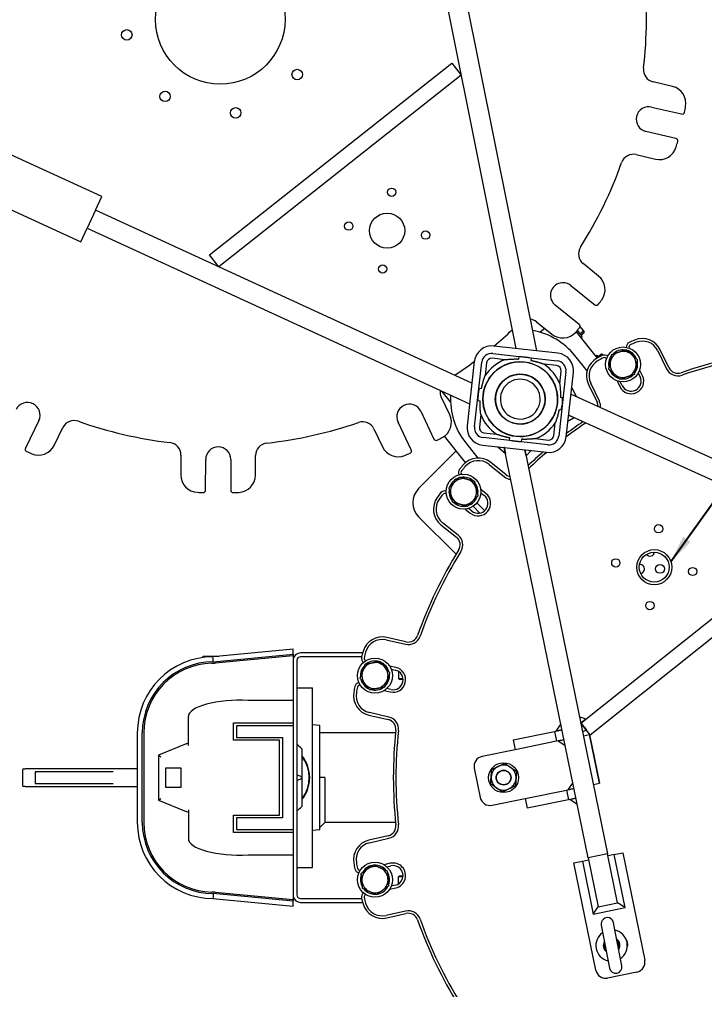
# Model space of a CAD drawing. Header units: inches. Extents: x 17 to 469, y 7 to 301.
# Drawn here: x 54.7 to 89.05, y 202.39 to 251.04 of the extents above; entities that cross this region are included whole.
import ezdxf

# ---------------------------------------------------------------- set-up
doc = ezdxf.new("R2010")
doc.units = ezdxf.units.IN
doc.header["$LTSCALE"] = 14
doc.header["$MEASUREMENT"] = 0
for name, color, linetype, lineweight in [('Dimension (ANSI)', 7, 'Continuous', 25), ('Symbol (ANSI)', 7, 'Continuous', 25), ('Visible', 7, 'Continuous', 18)]:
    doc.layers.add(name, color=color, linetype=linetype, lineweight=lineweight)
doc.styles.add('MEMCOR Medium', font='arial.ttf')
doc.styles.add('Standard D-E', font='arial.ttf')
doc.dimstyles.new('Default (ANSI)', dxfattribs={"dimscale": 14, "dimtxt": 0.15, "dimasz": 0.098425, "dimexe": 0.125, "dimexo": 0.0625, "dimgap": 0.031496, "dimtad": 0, "dimtih": 1, "dimtoh": 1, "dimdec": 4, "dimrnd": 1e-08, "dimzin": 3, "dimdsep": 46, "dimlunit": 5, "dimtxsty": 'MEMCOR Medium', "dimcen": 0.09, "dimdle": 0.393701, "dimclrd": 256, "dimclre": 256, "dimclrt": 256, "dimadec": 0, "dimazin": 1, "dimtfac": 0.8, "dimtofl": 0, "dimtmove": 0, "dimatfit": 3, "dimfxl": 1, "dimfrac": 1, "dimtolj": 1, "dimtzin": 4, "dimlwd": -1, "dimlwe": -1, "dimarcsym": 0})
doc.dimstyles.new('in [mm] D-E NeptuneBenson$7', dxfattribs={"dimscale": 14, "dimtxt": 0.15, "dimasz": 0.098425, "dimexe": 0.125, "dimexo": 0.063, "dimgap": 0.031496, "dimtad": 0, "dimtih": 1, "dimtoh": 1, "dimdec": 4, "dimrnd": 1e-08, "dimzin": 3, "dimdsep": 46, "dimlunit": 5, "dimtxsty": 'Standard D-E', "dimcen": 0.09, "dimdle": 0.393701, "dimclrd": 256, "dimclre": 256, "dimclrt": 256, "dimadec": 1, "dimazin": 1, "dimtfac": 1, "dimtofl": 0, "dimtmove": 0, "dimatfit": 3, "dimfxl": 1, "dimfrac": 1, "dimtolj": 1, "dimtzin": 4, "dimlwd": -1, "dimlwe": -1, "dimarcsym": 0})

# ---------------------------------------------------------------- blocks, each defined once
blk = doc.blocks.new('*D24')
at = {"layer": 'Defpoints', "color": 0, "transparency": 16777216}
for p in [(100.93, 275.105), (79.817, 231.998)]:
    blk.add_point(p, dxfattribs=at)
at = {"layer": 'Dimension (ANSI)', "transparency": 16777216}
for p, q in [((105.687, 284.818), (101.536, 276.342)), ((107.539, 284.818), (105.687, 284.818))]:
    blk.add_line(p, q, dxfattribs=at)
blk.add_solid([(101.33, 276.443), (101.743, 276.241), (100.93, 275.105)], dxfattribs=at)
at = {"layer": 'Dimension (ANSI)', "transparency": 16777216, "char_height": 2.1, "attachment_point": 1, "style": 'MEMCOR Medium'}
for s, insert in [('\\A1; \\fArial|b0|i0;R48 in', (126.063, 287.403)), ('\\A1;[R1219.2 mm]{\\P\\fArial|b0|i0;RADIAL CLEARANCE REQUIRED}', (107.98, 284.377))]:
    blk.add_mtext(s, dxfattribs=dict(at, insert=insert))

msp = doc.modelspace()

# ---------------------------------------------------------------- linework, layer by layer
at = {"layer": 'Visible'}
for p, q in [((80.637237, 234.42331), (76.497476, 255.11322)), ((75.516911, 254.917023), (79.59389, 234.540894)), ((64.223748, 239.231689), (76.385321, 248.841379)), ((76.385321, 248.841379), (76.850306, 248.252915)), ((76.850306, 248.252915), (64.688733, 238.643226)), ((87.443778, 247.680893), (86.478985, 247.905679)), ((86.399708, 246.650938), (87.902547, 246.300793)), ((87.616638, 245.07366), (86.1138, 245.423805)), ((58.826832, 242.163012), (53.829449, 244.460002)), ((85.630335, 244.263236), (86.595128, 244.038449)), ((52.785363, 242.188464), (57.782746, 239.891474)), ((58.513606, 241.481551), (58.826832, 242.163012)), ((58.513606, 241.481551), (58.095972, 240.572936)), ((77.385676, 232.807223), (58.513606, 241.481551)), ((57.782746, 239.891474), (58.095972, 240.572936)), ((58.095972, 240.572936), (77.267752, 231.76085)), ((64.688733, 238.643226), (64.223748, 239.231689)), ((83.738826, 238.175013), (82.967108, 238.796147)), ((82.351271, 237.700062), (83.553359, 236.732534)), ((82.763331, 235.750977), (81.561243, 236.718504)), ((80.622104, 235.882635), (81.393821, 235.261501)), ((81.044512, 235.54265), (80.809346, 235.355121)), ((82.669751, 235.826322), (82.669689, 235.826346)), ((82.669808, 235.826251), (82.669751, 235.826322)), ((82.891882, 235.547765), (82.808004, 235.652949)), ((83.014591, 235.393884), (82.891882, 235.547765)), ((82.609454, 235.383862), (83.666373, 234.058459)), ((82.662978, 235.445055), (82.908083, 235.137687)), ((82.721439, 235.411848), (82.679671, 235.464226)), ((82.818891, 235.289642), (82.721439, 235.411848)), ((82.818891, 235.289642), (82.969711, 235.40991)), ((82.844149, 235.257967), (82.818891, 235.289642)), ((82.849699, 235.251007), (82.830149, 235.235418)), ((82.869407, 235.226293), (82.844149, 235.257967)), ((82.845535, 235.08781), (82.908083, 235.137687)), ((82.869407, 235.226293), (83.020226, 235.346562)), ((83.020141, 235.386924), (83.014591, 235.393884)), ((83.020141, 235.386924), (83.021723, 235.376427)), ((81.700384, 234.303496), (78.480766, 234.666341)), ((85.271019, 234.562252), (85.269788, 234.564809)), ((79.036805, 233.979751), (78.406364, 234.050801)), ((78.433801, 234.29426), (81.663357, 233.930295)), ((79.742903, 234.146726), (79.727861, 234.013258)), ((80.354256, 234.077828), (80.339214, 233.94436)), ((83.160373, 233.41369), (82.547067, 234.182791)), ((83.586218, 234.158976), (83.648766, 234.208853)), ((83.648766, 234.208853), (83.738138, 234.096778)), ((83.726541, 234.151426), (83.877361, 234.271694)), ((83.760604, 234.10871), (83.726541, 234.151426)), ((83.746249, 234.126711), (83.7267, 234.111122)), ((83.916692, 234.262628), (83.90681, 234.266506)), ((83.960826, 234.207282), (83.916692, 234.262628)), ((84.134567, 234.018115), (84.135798, 234.015559)), ((86.716725, 234.418122), (87.146545, 233.525591)), ((87.263671, 233.581996), (86.833851, 234.474527)), ((77.507751, 233.890427), (77.144906, 230.670809)), ((77.516987, 230.623844), (77.880952, 233.8534)), ((78.124411, 233.825962), (78.053361, 233.195521)), ((81.63592, 233.686836), (81.005479, 233.757885)), ((82.104217, 233.377445), (81.740252, 230.14789)), ((81.789709, 232.774442), (81.860758, 233.404883)), ((82.113453, 230.110862), (82.476298, 233.330481)), ((85.728918, 233.311795), (85.822184, 233.118128)), ((85.93931, 233.174533), (85.797951, 233.468066)), ((82.389614, 232.561312), (82.639139, 232.121534)), ((83.229975, 232.738992), (83.659795, 231.846461)), ((83.776921, 231.902866), (83.347101, 232.795396)), ((84.662731, 232.921373), (84.804089, 232.627839)), ((84.921215, 232.684244), (84.827949, 232.877912)), ((76.276332, 231.218031), (75.850539, 232.112489)), ((76.313217, 231.865386), (75.892509, 232.392964)), ((77.733419, 232.544299), (77.866887, 232.529257)), ((81.956684, 232.068344), (81.823215, 232.083386)), ((82.352835, 232.234958), (82.359097, 232.248743)), ((82.639139, 232.121534), (82.354618, 232.250778)), ((82.359097, 232.248743), (101.478909, 223.563538)), ((77.66452, 231.932945), (77.797989, 231.917903)), ((74.820115, 231.392152), (75.483365, 229.998873)), ((77.831495, 231.226848), (77.760446, 230.596407)), ((81.887785, 231.456991), (81.754317, 231.472032)), ((101.065328, 222.653071), (82.236865, 231.20593)), ((82.236865, 231.20593), (82.521386, 231.076686)), ((55.670556, 230.931745), (54.994777, 229.5445)), ((74.345692, 229.4573), (73.682442, 230.850579)), ((81.496793, 230.175327), (81.567843, 230.805768)), ((82.201869, 230.895396), (82.521386, 231.076686)), ((56.44236, 229.684665), (56.876197, 230.57525)), ((72.473637, 230.504964), (72.899431, 229.610506)), ((77.069567, 228.8205), (76.011612, 230.147201)), ((77.985284, 230.314454), (78.615726, 230.243404)), ((77.074138, 229.818499), (77.688109, 229.048563)), ((77.92082, 229.697794), (81.140438, 229.334949)), ((81.187403, 229.70703), (77.957847, 230.070995)), ((79.266948, 229.923461), (79.28199, 230.05693)), ((79.878302, 229.854563), (79.893343, 229.988031)), ((80.584399, 230.021538), (81.21484, 229.950488)), ((62.798838, 229.195337), (62.794374, 228.204714)), ((66.534336, 228.187861), (66.5388, 229.178484)), ((74.714312, 227.514169), (76.604211, 229.404068)), ((78.689988, 229.61111), (79.063199, 229.269963)), ((79.000523, 229.576113), (79.063199, 229.269963)), ((79.016343, 229.57433), (79.001509, 229.571293)), ((83.213374, 208.998005), (79.001509, 229.571293)), ((80.04537, 229.458361), (84.193054, 209.19857)), ((80.108047, 229.152211), (80.04537, 229.458361)), ((80.355905, 229.423364), (80.108047, 229.152211)), ((64.030937, 227.439171), (64.037891, 228.982245)), ((65.297878, 228.976567), (65.290924, 227.433493)), ((78.247885, 228.728907), (79.022394, 228.111257)), ((79.103447, 228.212895), (78.328939, 228.830545)), ((76.882813, 228.231496), (76.880595, 228.233265)), ((76.094997, 227.248157), (76.097216, 227.246388)), ((78.087031, 227.271164), (77.832312, 227.474296)), ((77.837919, 227.303548), (78.005977, 227.169526)), ((78.026307, 226.404811), (77.634214, 226.796904)), ((77.046715, 226.489188), (77.301434, 226.286057)), ((77.382487, 226.387695), (77.214429, 226.521717)), ((77.447206, 226.630359), (77.789746, 226.287818)), ((76.592959, 224.221307), (74.714312, 226.099955)), ((76.690542, 225.187207), (75.916033, 225.804857)), ((75.834979, 225.703219), (76.609488, 225.085569)), ((82.850032, 215.758702), (94.968661, 225.422491)), ((83.317635, 215.172316), (95.436264, 224.836106)), ((73.086181, 219.92861), (74.051978, 219.708173)), ((74.080906, 219.834914), (73.115109, 220.05535)), ((68.431514, 219.457972), (64.40312, 219.08031)), ((68.431514, 219.206876), (68.431514, 219.457972)), ((63.917879, 219.107763), (64.695947, 219.107763)), ((63.917879, 219.047379), (63.917879, 219.107763)), ((64.415107, 218.830338), (68.431514, 219.206876)), ((68.431514, 219.135163), (64.505834, 218.76713)), ((68.431514, 219.206876), (68.431514, 219.135163)), ((68.431514, 219.135163), (68.431514, 217.000845)), ((71.908752, 219.273693), (68.792879, 219.273693)), ((71.858679, 219.086193), (68.792879, 219.086193)), ((68.605379, 218.898693), (68.605379, 207.143808)), ((72.072113, 218.888175), (72.069346, 218.888807)), ((73.573748, 218.545437), (73.256119, 218.617934)), ((73.335255, 218.466528), (73.54482, 218.418696)), ((73.713822, 218.345302), (73.713822, 217.986037)), ((73.713822, 217.986037), (73.930547, 217.986037)), ((73.752162, 217.947693), (73.713822, 217.986037)), ((68.605379, 217.521308), (69.385344, 217.521308)), ((69.385344, 208.521308), (69.385344, 217.521308)), ((71.78897, 217.660398), (71.791736, 217.659766)), ((73.322299, 217.443769), (73.112734, 217.4916)), ((73.933288, 217.947693), (73.752162, 217.947693)), ((68.431514, 217.000845), (68.431514, 216.896332)), ((72.975742, 217.389525), (73.293371, 217.317028)), ((68.431514, 216.896332), (66.173072, 216.896332)), ((68.431514, 216.896332), (68.431514, 215.771342)), ((63.167879, 214.635915), (63.167879, 216.083856)), ((72.225025, 216.155639), (73.190822, 215.935202)), ((73.21975, 216.061943), (72.253953, 216.282379)), ((83.094359, 215.953536), (82.787355, 216.064852)), ((65.431514, 214.896342), (65.431514, 215.771342)), ((65.431514, 215.771342), (68.431514, 215.771342)), ((65.578592, 215.624263), (65.578592, 215.043421)), ((68.431514, 215.624263), (65.578592, 215.624263)), ((68.431514, 215.771342), (68.431514, 215.624263)), ((68.431514, 215.624263), (68.431514, 210.418353)), ((69.755344, 215.630878), (69.385344, 215.676308)), ((69.755344, 210.411738), (69.755344, 215.630878)), ((81.836997, 215.721062), (81.593523, 215.352235)), ((83.094359, 215.953536), (82.850032, 215.758702)), ((83.317635, 215.172316), (82.850032, 215.758702)), ((82.850032, 215.758702), (83.12557, 215.413171)), ((60.608848, 215.271308), (60.608848, 210.771308)), ((60.858848, 210.771308), (60.858848, 215.271308)), ((60.930249, 215.271308), (60.930249, 210.771308)), ((65.578592, 215.043421), (67.891092, 215.043421)), ((67.891092, 215.043421), (67.891092, 210.999195)), ((73.563401, 215.271308), (69.755344, 215.271308)), ((79.450472, 214.913499), (81.527395, 215.338697)), ((81.527395, 215.338697), (81.899673, 215.414912)), ((81.527395, 215.338697), (81.627677, 214.848857)), ((81.899673, 215.414912), (81.593523, 215.352235)), ((82.93867, 215.32574), (83.12557, 215.413171)), ((82.979636, 215.125636), (83.285786, 215.188313)), ((83.787199, 212.739112), (83.285786, 215.188313)), ((83.285786, 215.188313), (83.787199, 212.739112)), ((63.055249, 214.724403), (61.667879, 214.146332)), ((63.055249, 214.724403), (63.167879, 214.771332)), ((67.744014, 214.896342), (65.431514, 214.896342)), ((67.744014, 211.146274), (67.744014, 214.896342)), ((79.450472, 214.913499), (79.550755, 214.423659)), ((81.627677, 214.848857), (79.550755, 214.423659)), ((81.999956, 214.925071), (81.627677, 214.848857)), ((81.693806, 214.862395), (81.999956, 214.925071)), ((82.062632, 214.618921), (81.693806, 214.862395)), ((61.667879, 214.146332), (61.667879, 211.896332)), ((61.667879, 214.146332), (61.792879, 214.062999)), ((68.881722, 213.006614), (68.881722, 214.396081)), ((79.550755, 214.423659), (77.897544, 214.085206)), ((54.856722, 213.411308), (54.856722, 212.631308)), ((54.916722, 213.471308), (54.981722, 213.471308)), ((60.608848, 213.471308), (54.981722, 213.471308)), ((55.481722, 213.281308), (55.481722, 212.761308)), ((55.521722, 213.321308), (55.541722, 213.321308)), ((58.774625, 213.321308), (55.541722, 213.321308)), ((58.774625, 213.321308), (58.787481, 213.321308)), ((59.395658, 213.321308), (58.787481, 213.321308)), ((62.042879, 213.521332), (62.792879, 213.521332)), ((62.042879, 212.521332), (62.042879, 213.521332)), ((62.792879, 213.521332), (62.792879, 212.521332)), ((68.807925, 213.077672), (68.605379, 213.163754)), ((77.507986, 213.495083), (77.808834, 212.025562)), ((55.541722, 212.721308), (55.521722, 212.721308)), ((55.541722, 212.721308), (58.774625, 212.721308)), ((58.787481, 212.721308), (58.774625, 212.721308)), ((58.787481, 212.721308), (59.395658, 212.721308)), ((68.605379, 212.878862), (68.807925, 212.964944)), ((68.807925, 213.077672), (68.821722, 213.071808)), ((68.821722, 212.970808), (68.807925, 212.964944)), ((68.821722, 213.071808), (68.84519, 213.061834)), ((68.855635, 212.985221), (68.821722, 212.970808)), ((68.881722, 211.646535), (68.881722, 213.006614)), ((70.005344, 213.021308), (69.755344, 213.021308)), ((70.005344, 213.021308), (70.005344, 210.771308)), ((82.438692, 212.782021), (82.195218, 212.413194)), ((83.481049, 212.676435), (83.787199, 212.739112)), ((54.981722, 212.571308), (54.916722, 212.571308)), ((54.981722, 212.571308), (60.608848, 212.571308)), ((62.792879, 212.521332), (62.042879, 212.521332)), ((80.052167, 211.974458), (82.12909, 212.399656)), ((82.12909, 212.399656), (82.501368, 212.47587)), ((82.12909, 212.399656), (82.229372, 211.909816)), ((82.501368, 212.47587), (82.195218, 212.413194)), ((61.667879, 211.896332), (61.792879, 211.979665)), ((61.667879, 211.896332), (63.055249, 211.318261)), ((78.398957, 211.636005), (80.052167, 211.974458)), ((80.052167, 211.974458), (80.15245, 211.484618)), ((82.229372, 211.909816), (80.15245, 211.484618)), ((82.601651, 211.98603), (82.229372, 211.909816)), ((82.295501, 211.923354), (82.601651, 211.98603)), ((82.664327, 211.67988), (82.295501, 211.923354)), ((63.167879, 211.271332), (63.055249, 211.318261)), ((63.167879, 211.406749), (63.167879, 209.958808)), ((65.431514, 211.146274), (67.744014, 211.146274)), ((65.431514, 210.271274), (65.431514, 211.146274)), ((65.578592, 210.999195), (65.578592, 210.418353)), ((67.891092, 210.999195), (65.578592, 210.999195)), ((70.005344, 210.771308), (69.755344, 210.521308)), ((73.563401, 210.771308), (70.005344, 210.771308)), ((68.431514, 210.271274), (65.431514, 210.271274)), ((65.578592, 210.418353), (68.431514, 210.418353)), ((68.431514, 210.418353), (68.431514, 210.271274)), ((68.431514, 210.271274), (68.431514, 209.146332)), ((69.755344, 210.411738), (69.385344, 210.366308)), ((73.190822, 210.107414), (72.225025, 209.886977)), ((72.253953, 209.760237), (73.21975, 209.980674)), ((84.193054, 209.19857), (83.213374, 208.998005)), ((84.694467, 206.749369), (84.193054, 209.19857)), ((84.519261, 209.163279), (84.947871, 209.251026)), ((84.947871, 209.251026), (86.050979, 203.862784)), ((66.173072, 209.146332), (68.431514, 209.146332)), ((68.431514, 209.146332), (68.431514, 209.041772)), ((68.431514, 209.041772), (68.431514, 206.907454)), ((73.293371, 208.725588), (72.975742, 208.653092)), ((82.49867, 208.749613), (82.92728, 208.83736)), ((83.601778, 203.361371), (82.49867, 208.749613)), ((82.92728, 208.83736), (83.233431, 208.900037)), ((82.92728, 208.83736), (83.471313, 206.179977)), ((83.213374, 208.998005), (83.714786, 206.548804)), ((84.519261, 209.163279), (84.213111, 209.100602)), ((85.063294, 206.505895), (84.519261, 209.163279)), ((68.605379, 208.521308), (69.385344, 208.521308)), ((71.791736, 208.38285), (71.78897, 208.382219)), ((73.112734, 208.551016), (73.322299, 208.598848)), ((73.752162, 208.094808), (73.713822, 208.056464)), ((73.930534, 208.056464), (73.713822, 208.056464)), ((73.713822, 207.697315), (73.713822, 208.056464)), ((73.752162, 208.094808), (73.933285, 208.094808)), ((64.505834, 207.275486), (68.431514, 206.907454)), ((73.256119, 207.424682), (73.573748, 207.497179)), ((73.54482, 207.62392), (73.335255, 207.576088)), ((64.40312, 206.962306), (68.431514, 206.584644)), ((68.431514, 206.83574), (64.415107, 207.212279)), ((68.431514, 206.907454), (68.431514, 206.83574)), ((68.431514, 206.584644), (68.431514, 206.83574)), ((68.792879, 206.956308), (71.85871, 206.956308)), ((68.792879, 206.768808), (71.908783, 206.768808)), ((72.069346, 207.153809), (72.072113, 207.154441)), ((74.051978, 206.334443), (73.086181, 206.114006)), ((83.471313, 206.179977), (83.714786, 206.548804)), ((83.471313, 206.179977), (85.063294, 206.505895)), ((83.714786, 206.548804), (84.694467, 206.749369)), ((85.063294, 206.505895), (84.694467, 206.749369)), ((73.115109, 205.987266), (74.080906, 206.207703)), ((83.87477, 205.628062), (84.287746, 203.462361)), ((84.906517, 203.580354), (84.493542, 205.746055)), ((85.661421, 203.272661), (84.1919, 202.971813))]:
    msp.add_line(p, q, dxfattribs=at)
for centre, radius in [((79.817327, 231.997589), 48), ((64.767313, 251.044182), 3.25), ((60.080925, 250.269676), 0.2635), ((68.628785, 248.278116), 0.2635), ((62.001247, 247.18271), 0.2635), ((65.541819, 246.357794), 0.2635), ((73.362388, 242.375949), 0.2085), ((73.136757, 240.451653), 0.88), ((71.212438, 240.677187), 0.2085), ((75.061053, 240.226022), 0.2085), ((72.911103, 238.527259), 0.2085), ((84.966875, 233.741812), 0.875), ((79.810602, 232.000645), 1.875), ((79.810602, 232.000645), 1.25), ((76.964764, 227.360342), 0.875), ((86.745144, 225.501308), 0.2085), ((86.528244, 223.576008), 0.88), ((86.528244, 223.576008), 0.75), ((84.602844, 223.792908), 0.2085), ((86.818346, 223.486935), 0.21875), ((88.453544, 223.359108), 0.2085), ((86.311244, 221.650708), 0.2085), ((72.523928, 218.13885), 0.875), ((78.974944, 213.021308), 0.75), ((78.974944, 213.021308), 0.375127), ((78.974944, 213.021308), 0.375), ((78.974944, 213.021308), 0.3625), ((72.523928, 207.903766), 0.875)]:
    msp.add_circle(centre, radius, dxfattribs=at)
for centre, radius, start, end in [((64.767313, 251.044182), 21.37, 353.4096505, 6.0739785), ((86.621939, 248.519246), 0.63, 173.4096505, 256.8846716), ((87.246365, 246.833586), 0.87, 349.3907518, 76.8846716), ((86.256754, 246.037372), 0.63, 76.8846716, 256.8846716), ((64.767313, 251.044182), 23.74, 348.7042762, 349.3907518), ((87.929777, 246.417663), 0.12, 256.8846716, 348.7042762), ((87.589409, 244.95679), 0.12, 345.0650671, 76.8846716), ((64.767313, 251.044182), 23.74, 344.3785915, 345.0650671), ((85.48738, 243.649669), 0.63, 76.8846716, 160.3596928), ((86.792541, 244.885756), 0.87, 256.8846716, 344.3785915), ((64.767313, 251.044182), 21.37, 327.6953648, 340.3596928), ((83.362122, 239.286926), 0.63, 147.6953648, 231.1703859), ((83.19333, 237.497271), 0.87, 323.676466, 51.1703859), ((81.956257, 237.209283), 0.63, 51.1703859, 231.1703859), ((64.767313, 251.044182), 23.74, 322.9899904, 323.676466), ((83.6286, 236.826016), 0.12, 231.1703859, 322.9899904), ((80.22709, 235.391856), 0.63, 51.1703859, 81.6358749), ((64.767313, 251.044182), 21.37, 309.9630168, 313.2392682), ((64.767313, 251.044182), 23.74, 318.6643058, 319.3507814), ((82.68809, 235.657495), 0.12, 319.3507814, 51.1703859), ((79.810602, 232.000645), 3.5, 38.57, 79.7594974), ((81.939317, 235.939243), 0.87, 231.1703859, 318.6643058), ((85.932882, 234.040643), 1, 25.7142857, 113.2082056), ((78.382215, 233.791877), 0.88, 83.57, 173.57), ((85.377904, 234.616875), 0.25, 113.8946812, 183.4611321), ((85.377904, 234.616875), 0.12, 113.8946812, 205.7142857), ((94.945344, 213.021308), 23.87, 113.2082056, 113.8946812), ((94.945344, 213.021308), 23.74, 113.2082056, 113.8946812), ((85.932882, 234.040643), 0.87, 25.7142857, 113.2082056), ((78.377807, 233.797405), 0.5, 83.57, 173.57), ((78.377807, 233.797405), 0.255, 83.57, 173.57), ((79.810602, 232.000645), 2.125, 75.2467065, 91.8932935), ((81.601834, 233.429031), 0.88, 353.57, 83.57), ((84.130944, 233.172875), 1, 118.2203658, 205.7142857), ((94.945344, 213.021308), 23.87, 117.5338902, 118.2203658), ((94.945344, 213.021308), 23.74, 117.5338902, 118.2203658), ((84.026451, 233.966049), 0.25, 47.9674393, 117.5338902), ((84.026451, 233.966049), 0.12, 25.7142857, 117.5338902), ((84.966875, 233.741812), 0.7295, 142.4862842, 194.3680015), ((84.966875, 233.741812), 0.656, 108.4271429, 168.4271429), ((84.966875, 233.741812), 0.7295, 82.4862842, 134.3680015), ((84.966875, 233.741812), 0.656, 48.4271429, 108.4271429), ((84.966875, 233.741812), 0.7295, 22.4862842, 74.3680015), ((84.966875, 233.741812), 0.656, 348.4271429, 48.4271429), ((94.945344, 213.021308), 21.5, 96.5249788, 109.1893069), ((94.945344, 213.021308), 21.37, 96.5249788, 109.1893069), ((64.767313, 251.044182), 21.37, 303.3900751, 306.5957575), ((79.810602, 232.000645), 1.875, 353.57, 173.57), ((79.810602, 232.000645), 2.125, 111.3546512, 145.7853488), ((79.810602, 232.000645), 2.125, 21.3546512, 55.7853488), ((81.607362, 233.43344), 0.255, 353.57, 83.57), ((81.607362, 233.43344), 0.5, 353.57, 83.57), ((84.130944, 233.172875), 0.87, 118.2203658, 205.7142857), ((84.966875, 233.741812), 0.656, 168.4271429, 228.4271429), ((84.966875, 233.741812), 0.656, 288.4271429, 348.4271429), ((84.966875, 233.741812), 0.7295, 322.4862842, 14.3680015), ((87.714155, 233.798938), 0.63, 205.7142857, 289.1893069), ((87.714155, 233.798938), 0.5, 205.7142857, 289.1893069), ((79.810602, 232.000645), 1.25, 353.57, 173.57), ((84.966875, 233.741812), 0.7295, 202.4862842, 254.3680015), ((84.966875, 233.741812), 0.656, 228.4271429, 288.4271429), ((85.371699, 232.901186), 0.63, 205.7142857, 25.7142857), ((84.966875, 233.741812), 0.7295, 262.4862842, 314.3680015), ((85.371699, 232.901186), 0.5, 205.7142857, 25.7142857), ((79.810602, 232.000645), 1, 353.57, 173.57), ((76.419375, 232.383275), 0.63, 174.9049616, 205.4561002), ((79.810602, 232.000645), 3.5, 176.7638162, 218.57), ((79.810602, 232.000645), 2.125, 165.2467065, 181.8932935), ((79.810602, 232.000645), 1.875, 173.57, 353.57), ((79.810602, 232.000645), 1.25, 173.57, 353.57), ((79.810602, 232.000645), 1, 173.57, 353.57), ((79.810602, 232.000645), 2.125, 345.2467065, 1.8932935), ((55.104183, 231.207646), 0.63, 334.0275288, 154.0275288), ((74.251278, 231.121365), 0.63, 25.4561002, 205.4561002), ((83.209311, 231.629519), 0.5, 0.6764272, 25.7142857), ((83.209311, 231.629519), 0.63, 355.2487967, 25.7142857), ((75.490796, 230.844088), 0.87, 297.9621803, 25.4561002), ((79.810602, 232.000645), 2.125, 201.3546512, 235.7853488), ((57.44257, 230.299348), 0.63, 70.5525076, 154.0275288), ((64.767313, 251.044182), 21.37, 250.5525076, 263.2168356), ((64.767313, 251.044182), 21.37, 276.2667933, 288.9311214), ((71.904801, 230.234178), 0.63, 25.4561002, 108.9311214), ((78.01937, 230.572258), 0.88, 173.57, 263.57), ((78.013842, 230.567849), 0.5, 173.57, 263.57), ((79.810602, 232.000645), 2.125, 291.3546512, 325.7853488), ((94.945344, 213.021308), 21.37, 123.6454034, 126.9034585), ((94.945344, 213.021308), 21.5, 123.8609973, 126.5774789), ((78.013842, 230.567849), 0.255, 173.57, 263.57), ((81.243397, 230.203884), 0.5, 263.57, 353.57), ((81.243397, 230.203884), 0.255, 263.57, 353.57), ((55.660226, 230.065672), 0.87, 246.5336089, 334.0275288), ((62.168845, 229.198176), 0.63, 359.7418145, 83.2168356), ((67.168794, 229.175646), 0.63, 96.2667933, 179.7418145), ((75.591714, 230.050451), 0.12, 205.4561002, 297.2757047), ((64.767313, 251.044182), 23.74, 297.2757047, 297.9621803), ((79.810602, 232.000645), 2.125, 255.2467065, 271.8932935), ((81.238989, 230.209413), 0.88, 263.57, 353.57), ((55.102657, 229.491947), 0.12, 154.0275288, 245.8471333), ((64.767313, 251.044182), 23.74, 245.8471333, 246.5336089), ((64.667884, 228.979406), 0.63, 359.7418145, 179.7418145), ((73.684967, 229.984449), 0.87, 205.4561002, 292.9500201), ((64.767313, 251.044182), 23.74, 292.9500201, 293.6364957), ((74.237342, 229.405722), 0.12, 293.6364957, 25.4561002), ((94.945344, 213.021308), 21.5, 130.5625211, 133.2790027), ((94.945344, 213.021308), 21.37, 130.2365415, 133.4945966), ((94.945344, 213.021308), 23.87, 138.9224913, 139.6089669), ((77.705449, 228.048714), 1, 51.4285714, 138.9224913), ((77.705449, 228.048714), 0.87, 51.4285714, 138.9224913), ((63.664366, 228.200793), 0.87, 179.7418145, 267.2357343), ((65.664345, 228.191781), 0.87, 272.2478946, 359.7418145), ((76.955413, 228.327085), 0.25, 139.6089669, 209.1754178), ((77.45435, 227.599021), 0.94, 139.7744061, 139.8765222), ((76.955413, 228.327085), 0.12, 139.6089669, 231.4285714), ((94.945344, 213.021308), 23.74, 138.9224913, 139.6089669), ((79.415192, 228.603811), 0.5, 231.4285714, 256.579511), ((76.964764, 227.360342), 0.7295, 108.2005699, 160.0822872), ((76.964764, 227.360342), 0.656, 134.1414286, 194.1414286), ((76.964764, 227.360342), 0.656, 74.1414286, 134.1414286), ((76.964764, 227.360342), 0.7295, 48.2005699, 100.0822872), ((76.964764, 227.360342), 0.656, 14.1414286, 74.1414286), ((76.964764, 227.360342), 0.7295, 348.2005699, 40.0822872), ((79.415192, 228.603811), 0.63, 231.4285714, 261.97971), ((64.767313, 251.044182), 23.74, 267.2357343, 267.92221), ((63.910938, 227.439712), 0.12, 267.92221, 359.7418145), ((65.410923, 227.432952), 0.12, 179.7418145, 271.561419), ((64.767313, 251.044182), 23.74, 271.561419, 272.2478946), ((75.421418, 226.807062), 1, 135, 225), ((94.945344, 213.021308), 23.87, 143.248176, 143.9346516), ((94.945344, 213.021308), 23.74, 143.248176, 143.9346516), ((76.020179, 227.154338), 0.25, 73.681725, 143.248176), ((76.020179, 227.154338), 0.12, 51.4285714, 143.248176), ((76.964764, 227.360342), 0.7295, 168.2005699, 220.0822872), ((76.964764, 227.360342), 0.656, 194.1414286, 254.1414286), ((77.694232, 226.778611), 0.63, 231.4285714, 51.4285714), ((76.964764, 227.360342), 0.656, 314.1414286, 14.1414286), ((76.458469, 226.485051), 1, 143.9346516, 231.4285714), ((76.458469, 226.485051), 0.87, 143.9346516, 231.4285714), ((76.964764, 227.360342), 0.7295, 228.2005699, 280.0822872), ((76.964764, 227.360342), 0.656, 254.1414286, 314.1414286), ((76.964764, 227.360342), 0.7295, 288.2005699, 340.0822872), ((77.694232, 226.778611), 0.5, 231.4285714, 51.4285714), ((76.297743, 224.694653), 0.5, 327.9535503, 51.4285714), ((76.297743, 224.694653), 0.63, 327.9535503, 51.4285714), ((94.945344, 213.021308), 21.5, 147.9535503, 160.6178783), ((94.945344, 213.021308), 21.37, 147.9535503, 160.6178783), ((86.318368, 224.352948), 0.21875, 217.3164132, 352.9167592), ((85.818368, 223.486922), 0.21875, 276.6424619, 97.6633903), ((72.892588, 219.080423), 1, 77.1428571, 164.636777), ((72.892588, 219.080423), 0.87, 77.1428571, 164.636777), ((74.192166, 220.322378), 0.63, 257.1428571, 340.6178783), ((74.192166, 220.322378), 0.5, 257.1428571, 340.6178783), ((64.417879, 215.271308), 3.809031, 90.2220087, 180), ((68.792879, 218.898693), 0.375, 90, 164.5022947), ((68.792879, 218.898693), 0.1875, 90, 180), ((72.096049, 219.005798), 0.25, 165.3232526, 234.8897035), ((94.945344, 213.021308), 23.87, 164.636777, 165.3232526), ((72.096049, 219.005798), 0.12, 165.3232526, 257.1428571), ((94.945344, 213.021308), 23.74, 164.636777, 165.3232526), ((64.417879, 215.271308), 3.559031, 90.0446341, 180), ((64.417879, 215.271308), 3.48763, 91.1270203, 180), ((64.307485, 220.882853), 2.125, 271.1270203, 275.355825), ((72.523928, 218.13885), 0.7295, 133.9148556, 185.7965729), ((72.523928, 218.13885), 0.656, 99.8557143, 159.8557143), ((72.523928, 218.13885), 0.7295, 73.9148556, 125.7965729), ((72.523928, 218.13885), 0.656, 39.8557143, 99.8557143), ((72.523928, 218.13885), 0.7295, 13.9148556, 65.7965729), ((72.523928, 218.13885), 0.656, 339.8557143, 39.8557143), ((73.433559, 217.931232), 0.63, 257.1428571, 77.1428571), ((72.523928, 218.13885), 0.7295, 193.9148556, 245.7965729), ((72.523928, 218.13885), 0.656, 159.8557143, 219.8557143), ((72.523928, 218.13885), 0.7295, 313.9148556, 5.7965729), ((73.433559, 217.931232), 0.5, 257.1428571, 77.1428571), ((94.945344, 213.021308), 23.87, 168.9624617, 169.6489373), ((71.762268, 217.543406), 0.25, 99.3960108, 168.9624617), ((94.945344, 213.021308), 23.74, 168.9624617, 169.6489373), ((71.762268, 217.543406), 0.12, 77.1428571, 168.9624617), ((72.523928, 218.13885), 0.656, 219.8557143, 279.8557143), ((72.523928, 218.13885), 0.7295, 253.9148556, 305.7965729), ((72.523928, 218.13885), 0.656, 279.8557143, 339.8557143), ((72.447546, 217.130567), 1, 169.6489373, 257.1428571), ((72.447546, 217.130567), 0.87, 169.6489373, 257.1428571), ((73.079561, 215.447738), 0.63, 353.667836, 77.1428571), ((73.079561, 215.447738), 0.5, 353.667836, 77.1428571), ((94.945344, 213.021308), 21.5, 173.667836, 186.332164), ((94.945344, 213.021308), 21.37, 173.667836, 186.332164), ((67.481722, 213.021308), 2, 47.156357, 55.8176452), ((68.756722, 214.396081), 0.125, 0, 47.156357), ((67.481722, 213.021308), 1.7715, 322.2126875, 37.7873125), ((68.941722, 214.091121), 0.06, 180, 216.232048), ((77.997827, 213.595365), 0.5, 101.57, 191.57), ((67.481722, 213.021308), 1.75, 323.767952, 36.232048), ((78.974944, 213.021308), 0.625, 115.6877683, 175.6877683), ((78.974944, 213.021308), 0.625, 55.6877683, 115.6877683), ((54.916722, 213.411308), 0.06, 90, 180), ((55.521722, 213.281308), 0.04, 90, 180), ((78.974944, 213.021308), 0.625, 355.6877683, 55.6877683), ((54.916722, 212.631308), 0.06, 180, 270), ((55.521722, 212.761308), 0.04, 180, 270), ((68.821722, 213.006614), 0.06, 38.6432304, 66.974508), ((68.821722, 213.006614), 0.06, 0.2532086, 38.6432304), ((68.832166, 213.040441), 0.06, 310.9598097, 325.6823925), ((78.974944, 213.021308), 0.625, 175.6877683, 235.6877683), ((78.974944, 213.021308), 0.625, 295.6877683, 355.6877683), ((78.974944, 213.021308), 0.625, 235.6877683, 295.6877683), ((68.756722, 211.646535), 0.125, 312.843643, 0), ((68.941722, 211.951495), 0.06, 143.767952, 180), ((78.298674, 212.125845), 0.5, 191.57, 281.57), ((67.481722, 213.021308), 2, 304.1823548, 312.843643), ((64.417879, 210.771308), 3.809031, 180, 269.7779913), ((64.417879, 210.771308), 3.559031, 180, 269.9553659), ((64.417879, 210.771308), 3.48763, 180, 268.8729797), ((73.079561, 210.594878), 0.63, 282.8571429, 6.332164), ((73.079561, 210.594878), 0.5, 282.8571429, 6.332164), ((72.447546, 208.912049), 1, 102.8571429, 190.3510627), ((72.447546, 208.912049), 0.87, 102.8571429, 190.3510627), ((94.945344, 213.021308), 23.87, 190.3510627, 191.0375383), ((94.945344, 213.021308), 23.74, 190.3510627, 191.0375383), ((73.433559, 208.111384), 0.63, 282.8571429, 102.8571429), ((71.762268, 208.49921), 0.25, 191.0375383, 260.6039892), ((71.762268, 208.49921), 0.12, 191.0375383, 282.8571429), ((72.523928, 207.903766), 0.656, 125.57, 185.57), ((72.523928, 207.903766), 0.7295, 99.6291413, 151.5108587), ((72.523928, 207.903766), 0.656, 65.57, 125.57), ((72.523928, 207.903766), 0.7295, 39.6291413, 91.5108587), ((72.523928, 207.903766), 0.656, 5.57, 65.57), ((72.523928, 207.903766), 0.7295, 339.6291413, 31.5108587), ((73.433559, 208.111384), 0.5, 282.8571429, 102.8571429), ((72.523928, 207.903766), 0.7295, 159.6291413, 211.5108587), ((72.523928, 207.903766), 0.656, 185.57, 245.57), ((72.523928, 207.903766), 0.656, 305.57, 5.57), ((64.307485, 205.159763), 2.125, 84.644175, 88.8729797), ((72.523928, 207.903766), 0.7295, 219.6291413, 271.5108587), ((72.523928, 207.903766), 0.656, 245.57, 305.57), ((72.523928, 207.903766), 0.7295, 279.6291413, 331.5108587), ((68.792879, 207.143808), 0.375, 195.4977053, 270), ((68.792879, 207.143808), 0.1875, 180, 270), ((72.096049, 207.036818), 0.25, 125.1102965, 194.6767474), ((94.945344, 213.021308), 23.87, 194.6767474, 195.363223), ((72.096049, 207.036818), 0.12, 102.8571429, 194.6767474), ((94.945344, 213.021308), 23.74, 194.6767474, 195.363223), ((72.892588, 206.962194), 1, 195.363223, 282.8571429), ((72.892588, 206.962194), 0.87, 195.363223, 282.8571429), ((74.192166, 205.720239), 0.63, 19.3821217, 102.8571429), ((74.192166, 205.720239), 0.5, 19.3821217, 102.8571429), ((94.945344, 213.021308), 21.5, 199.3821217, 212.0464497), ((94.945344, 213.021308), 21.37, 199.3821217, 212.0464497), ((84.184156, 205.687059), 0.314961, 10.7960571, 190.7960571), ((84.390644, 204.604208), 0.787402, 304.3742356, 77.2178786), ((84.390644, 204.604208), 0.787402, 124.3742356, 257.2178786), ((84.390644, 204.604208), 0.415343, 330.1118918, 51.4802224), ((84.390644, 204.604208), 0.375, 337.925092, 43.6670222), ((84.762737, 204.670826), 0.435, 341.2405168, 39.0605112), ((84.390644, 204.604208), 0.415343, 150.1118918, 231.4802224), ((84.390644, 204.604208), 0.375, 157.925092, 223.6670222), ((85.561138, 203.762501), 0.5, 281.57, 11.57), ((84.091618, 203.461654), 0.5, 191.57, 281.57), ((84.597131, 203.521358), 0.314961, 190.7960571, 10.7960571)]:
    msp.add_arc(centre, radius, start, end, dxfattribs=at)
for centre, start_param, end_param in [((65.799696, 216.083856), 1.42844633, 3.141592654), ((65.799696, 209.958808), 3.141592654, 4.854738977)]:
    msp.add_ellipse(centre, major_axis=(2.631817, 0), ratio=0.311867359, start_param=start_param, end_param=end_param, dxfattribs=at)
for points, weights in [([(82.891882, 235.547765), (82.85621, 235.592498), (82.805341, 235.631957)], [1, 1.02969796019, 1.01292128773]), ([(82.969711, 235.40991), (82.937109, 235.491048), (82.891882, 235.547765)], [1, 1.0379548493, 1]), ([(83.014591, 235.393884), (83.002869, 235.408584), (82.969711, 235.40991)], [1, 1.0379548493, 1]), ([(83.020226, 235.346562), (83.026314, 235.379184), (83.014591, 235.393884)], [1, 1.0379548493, 1]), ([(83.960437, 234.207176), (83.928792, 234.242704), (83.877361, 234.271694)], [1.00812654616, 1.03332739778, 1]), ([(83.877361, 234.271694), (83.895434, 234.270971), (83.90681, 234.266506)], [1, 1.0203366192, 1.01888007689]), ([(84.324211, 233.873415), (84.359474, 234.045616), (84.400192, 234.244457)], [1, 1.0379548493, 1]), ([(84.400192, 234.244457), (84.592752, 234.308615), (84.759514, 234.364177)], [1, 1.0379548493, 1]), ([(84.759514, 234.364177), (84.926276, 234.419739), (85.118837, 234.483897)], [1, 1.0379548493, 1]), ([(85.118837, 234.483897), (85.270679, 234.349213), (85.402178, 234.232574)], [1, 1.0379548493, 1]), ([(85.402178, 234.232574), (85.533677, 234.115935), (85.685519, 233.981252)], [1, 1.0379548493, 1]), ([(84.24823, 233.502373), (84.288948, 233.701214), (84.324211, 233.873415)], [1, 1.0379548493, 1]), ([(85.609539, 233.61021), (85.574276, 233.438009), (85.533558, 233.239168)], [1, 1.0379548493, 1]), ([(85.685519, 233.981252), (85.644801, 233.782411), (85.609539, 233.61021)], [1, 1.0379548493, 1]), ([(84.531572, 233.251051), (84.400072, 233.36769), (84.24823, 233.502373)], [1, 1.0379548493, 1]), ([(84.814913, 232.999728), (84.663071, 233.134412), (84.531572, 233.251051)], [1, 1.0379548493, 1]), ([(85.174235, 233.119448), (85.007473, 233.063886), (84.814913, 232.999728)], [1, 1.0379548493, 1]), ([(85.533558, 233.239168), (85.340998, 233.17501), (85.174235, 233.119448)], [1, 1.0379548493, 1]), ([(76.236111, 227.567335), (76.381765, 227.708688), (76.507905, 227.831103)], [1, 1.0379548493, 1]), ([(76.507905, 227.831103), (76.634045, 227.953518), (76.779698, 228.09487)], [1, 1.0379548493, 1]), ([(76.779698, 228.09487), (76.97494, 228.039407), (77.144025, 227.991374)], [1, 1.0379548493, 1]), ([(77.144025, 227.991374), (77.31311, 227.943341), (77.508352, 227.887878)], [1, 1.0379548493, 1]), ([(77.508352, 227.887878), (77.55794, 227.691061), (77.600884, 227.520613)], [1, 1.0379548493, 1]), ([(76.328644, 227.200071), (76.285699, 227.370518), (76.236111, 227.567335)], [1, 1.0379548493, 1]), ([(76.421176, 226.832806), (76.371588, 227.029623), (76.328644, 227.200071)], [1, 1.0379548493, 1]), ([(77.600884, 227.520613), (77.643829, 227.350166), (77.693417, 227.153349)], [1, 1.0379548493, 1]), ([(76.785503, 226.72931), (76.616418, 226.777343), (76.421176, 226.832806)], [1, 1.0379548493, 1]), ([(77.14983, 226.625814), (76.954588, 226.681277), (76.785503, 226.72931)], [1, 1.0379548493, 1]), ([(77.421623, 226.889581), (77.295483, 226.767166), (77.14983, 226.625814)], [1, 1.0379548493, 1]), ([(77.693417, 227.153349), (77.547763, 227.011996), (77.421623, 226.889581)], [1, 1.0379548493, 1]), ([(71.908056, 218.364767), (71.96859, 218.529789), (72.038489, 218.72034)], [1, 1.0379548493, 1]), ([(72.038489, 218.72034), (72.238461, 218.755082), (72.411642, 218.785169)], [1, 1.0379548493, 1]), ([(72.411642, 218.785169), (72.584822, 218.815256), (72.784794, 218.849997)], [1, 1.0379548493, 1]), ([(72.784794, 218.849997), (72.914867, 218.694187), (73.027513, 218.559252)], [1, 1.0379548493, 1]), ([(73.027513, 218.559252), (73.140159, 218.424317), (73.270232, 218.268507)], [1, 1.0379548493, 1]), ([(71.777623, 218.009193), (71.847522, 218.199745), (71.908056, 218.364767)], [1, 1.0379548493, 1]), ([(72.020342, 217.718448), (71.907696, 217.853384), (71.777623, 218.009193)], [1, 1.0379548493, 1]), ([(73.270232, 218.268507), (73.200333, 218.077955), (73.139799, 217.912933)], [1, 1.0379548493, 1]), ([(72.263061, 217.427703), (72.132988, 217.583513), (72.020342, 217.718448)], [1, 1.0379548493, 1]), ([(72.636213, 217.492531), (72.463033, 217.462444), (72.263061, 217.427703)], [1, 1.0379548493, 1]), ([(73.009366, 217.55736), (72.809394, 217.522618), (72.636213, 217.492531)], [1, 1.0379548493, 1]), ([(73.139799, 217.912933), (73.079265, 217.747911), (73.009366, 217.55736)], [1, 1.0379548493, 1]), ([(78.378846, 213.428125), (78.55311, 213.511947), (78.704027, 213.584539)], [1, 1.0379548493, 1]), ([(78.704027, 213.584539), (78.854944, 213.657131), (79.029209, 213.740953)], [1, 1.0379548493, 1]), ([(79.029209, 213.740953), (79.188933, 213.631947), (79.327258, 213.537544)], [1, 1.0379548493, 1]), ([(78.351713, 213.068303), (78.364305, 213.235297), (78.378846, 213.428125)], [1, 1.0379548493, 1]), ([(79.327258, 213.537544), (79.465583, 213.443142), (79.625307, 213.334136)], [1, 1.0379548493, 1]), ([(79.625307, 213.334136), (79.610767, 213.141307), (79.598175, 212.974313)], [1, 1.0379548493, 1]), ([(78.324581, 212.70848), (78.339121, 212.901309), (78.351713, 213.068303)], [1, 1.0379548493, 1]), ([(78.62263, 212.505072), (78.484305, 212.599474), (78.324581, 212.70848)], [1, 1.0379548493, 1]), ([(79.571042, 212.614491), (79.396778, 212.530669), (79.245861, 212.458077)], [1, 1.0379548493, 1]), ([(79.598175, 212.974313), (79.585582, 212.807319), (79.571042, 212.614491)], [1, 1.0379548493, 1]), ([(78.920679, 212.301663), (78.760955, 212.41067), (78.62263, 212.505072)], [1, 1.0379548493, 1]), ([(79.245861, 212.458077), (79.094943, 212.385485), (78.920679, 212.301663)], [1, 1.0379548493, 1]), ([(71.834264, 208.217047), (71.999358, 208.335112), (72.142334, 208.43736)], [1, 1.0379548493, 1]), ([(72.142334, 208.43736), (72.28531, 208.539608), (72.450405, 208.657673)], [1, 1.0379548493, 1]), ([(72.450405, 208.657673), (72.6352, 208.57373), (72.795237, 208.501033)], [1, 1.0379548493, 1]), ([(72.795237, 208.501033), (72.955274, 208.428336), (73.140069, 208.344392)], [1, 1.0379548493, 1]), ([(73.140069, 208.344392), (73.159769, 208.142383), (73.17683, 207.967439)], [1, 1.0379548493, 1]), ([(71.871025, 207.840094), (71.853964, 208.015038), (71.834264, 208.217047)], [1, 1.0379548493, 1]), ([(71.907786, 207.46314), (71.888086, 207.665149), (71.871025, 207.840094)], [1, 1.0379548493, 1]), ([(73.17683, 207.967439), (73.193891, 207.792494), (73.213591, 207.590485)], [1, 1.0379548493, 1]), ([(72.252618, 207.3065), (72.092581, 207.379197), (71.907786, 207.46314)], [1, 1.0379548493, 1]), ([(72.59745, 207.149859), (72.412655, 207.233803), (72.252618, 207.3065)], [1, 1.0379548493, 1]), ([(72.905521, 207.370172), (72.762545, 207.267925), (72.59745, 207.149859)], [1, 1.0379548493, 1]), ([(73.213591, 207.590485), (73.048497, 207.47242), (72.905521, 207.370172)], [1, 1.0379548493, 1])]:
    msp.add_rational_spline(points, weights, degree=2, dxfattribs=at)
for points, degree in [([(79.036805, 233.979751), (79.385594, 234.025437), (79.727861, 234.013258)], 2), ([(80.339214, 233.94436), (80.675607, 233.880055), (81.005479, 233.757885)], 2), ([(77.866887, 232.529257), (77.931192, 232.86565), (78.053361, 233.195521)], 2), ([(81.789709, 232.774442), (81.835394, 232.425653), (81.823215, 232.083386)], 2), ([(77.831495, 231.226848), (77.78581, 231.575636), (77.797989, 231.917903)], 2), ([(81.754317, 231.472032), (81.690012, 231.13564), (81.567843, 230.805768)], 2), ([(79.28199, 230.05693), (78.945597, 230.121235), (78.615726, 230.243404)], 2), ([(80.584399, 230.021538), (80.235611, 229.975852), (79.893343, 229.988031)], 2), ([(64.415107, 218.830338), (64.411178, 218.913637), (64.407177, 218.997021), (64.40312, 219.08031)], 3), ([(68.881722, 213.006614), (68.881722, 213.006614), (68.881722, 213.006704), (68.881721, 213.006879)], 3), ([(64.415107, 207.212279), (64.411178, 207.12898), (64.407177, 207.045595), (64.40312, 206.962306)], 3)]:
    msp.add_open_spline(points, degree=degree, dxfattribs=at)
for points, knots in [([(68.855233, 213.019101), (68.855309, 213.019088), (68.855384, 213.019074), (68.858782, 213.018459), (68.864257, 213.017172), (68.869401, 213.014917)], [-0.00064885071, -0.00064885071, -0.00064885071, -0.00064885071, 0, 0, 0.02871512002, 0.02871512002, 0.02871512002, 0.02871512002]), ([(68.871498, 212.995131), (68.870706, 212.994443), (68.869882, 212.993765), (68.865556, 212.990395), (68.860758, 212.987472), (68.855635, 212.985221)], [0.0923027288, 0.0923027288, 0.0923027288, 0.0923027288, 0.10395135135, 0.10395135135, 0.15173708354, 0.15173708354, 0.15173708354, 0.15173708354]), ([(68.869401, 213.014917), (68.874421, 213.012717), (68.877096, 213.01116), (68.879656, 213.009463), (68.88043, 213.008847), (68.88146, 213.007753), (68.881719, 213.007279), (68.881721, 213.006879)], [0, 0, 0, 0, 0.0554026382, 0.0554026382, 0.091701074, 0.091701074, 0.1274278989, 0.1274278989, 0.1274278989, 0.1274278989])]:
    msp.add_open_spline(points, degree=3, knots=knots, dxfattribs=at)

# ---------------------------------------------------------------- dimensions: what is measured, and where the dimension line sits
at = {"layer": 'Dimension (ANSI)'}
dim = msp.add_radius_dim(center=(79.817327, 231.997589), mpoint=(100.930334, 275.104908), text=' \\fArial|b0|i0;<> in\\X[R1219.2 mm]{\\P\\fArial|b0|i0;RADIAL CLEARANCE REQUIRED}', dimstyle='Default (ANSI)', override={"dimgap": 0.031496, "dimdec": 4, "dimlfac": 1, "dimpost": '', "dimcen": 0, "dimtol": 0, "dimlim": 0, "dimtp": 0, "dimtm": 0, "dimtdec": 2, "dimtvp": -0.333333}, dxfattribs=at)
dim.commit()
dim.dimension.update_dxf_attribs({"geometry": '*D24', "text_midpoint": (130.609793, 284.817623), "dimtype": 164})

# ---------------------------------------------------------------- leaders
at = {"layer": 'Symbol (ANSI)', "annotation_type": 0, "has_hookline": 1, "hookline_direction": 0, "text_width": 39.544749}
msp.add_leader([(87.361979, 223.857585), (119.593138, 268.992985), (120.97109, 268.992985)], dimstyle='in [mm] D-E NeptuneBenson$7', override={"dimtad": 0}, dxfattribs=at)

doc.saveas('drawing.dxf')
